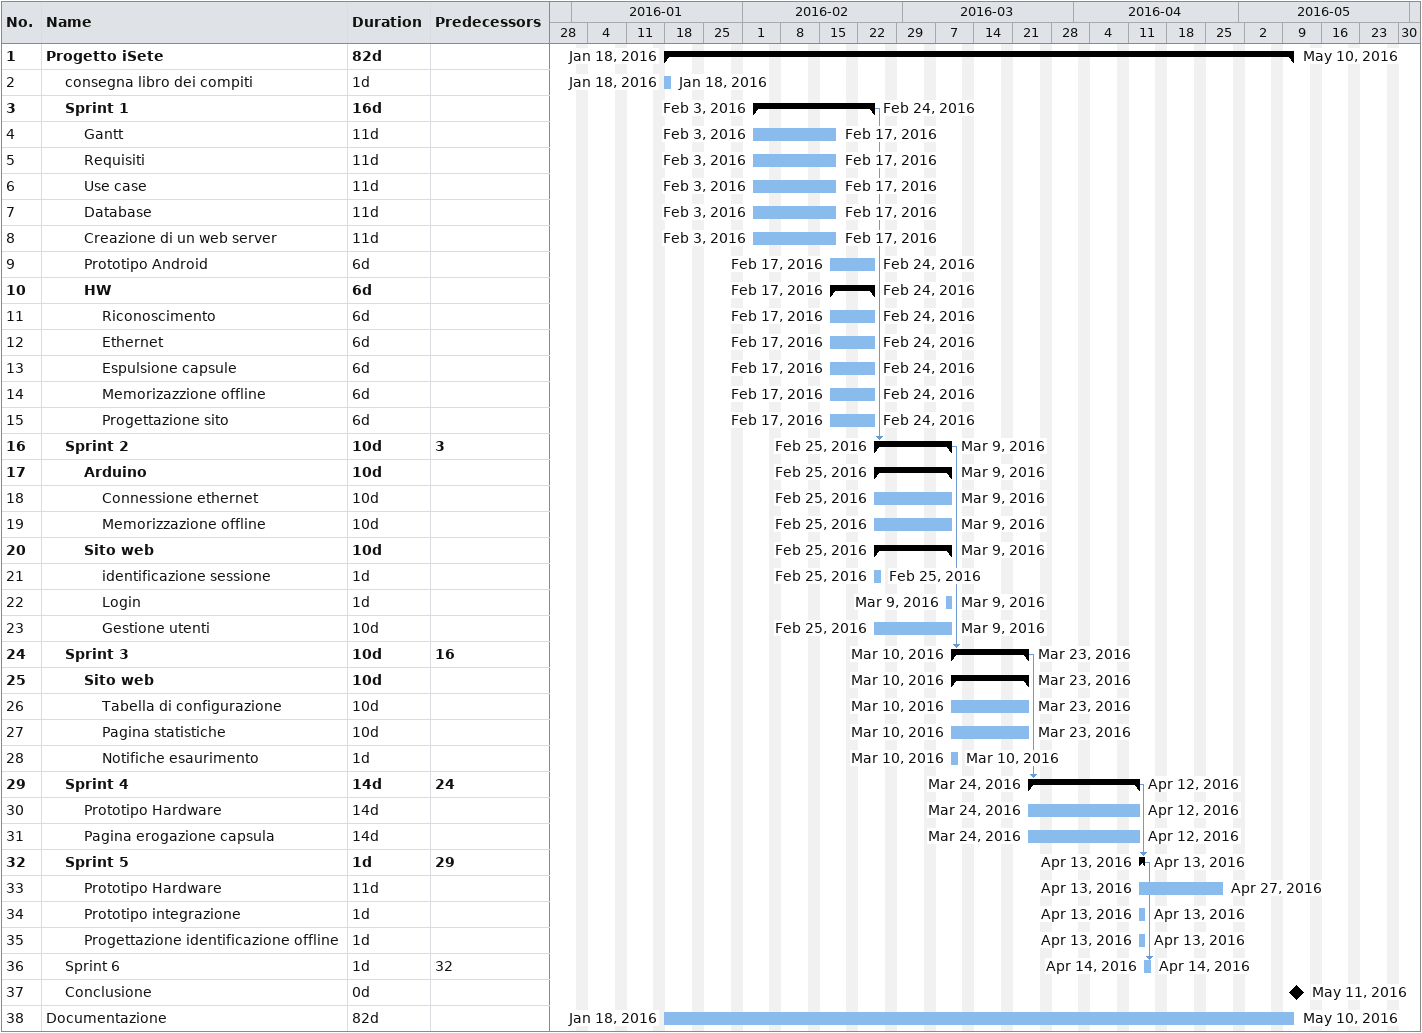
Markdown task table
| ID | Level | Task | Duration | Start | Finish | Predecessors |
|---|---|---|---|---|---|---|
| 1 | 1 | **Progetto iSete** | 82d | 2016-01-18 | 2016-05-10 |  |
| 2 | 2 | consegna libro dei compiti | 1d | 2016-01-18 | 2016-01-18 |  |
| 3 | 2 | **Sprint 1** | 16d | 2016-02-03 | 2016-02-24 |  |
| 4 | 3 | Gantt | 11d | 2016-02-03 | 2016-02-17 |  |
| 5 | 3 | Requisiti | 11d | 2016-02-03 | 2016-02-17 |  |
| 6 | 3 | Use case | 11d | 2016-02-03 | 2016-02-17 |  |
| 7 | 3 | Database | 11d | 2016-02-03 | 2016-02-17 |  |
| 8 | 3 | Creazione di un web server | 11d | 2016-02-03 | 2016-02-17 |  |
| 9 | 3 | Prototipo Android | 6d | 2016-02-17 | 2016-02-24 |  |
| 10 | 3 | **HW** | 6d | 2016-02-17 | 2016-02-24 |  |
| 11 | 4 | Riconoscimento | 6d | 2016-02-17 | 2016-02-24 |  |
| 12 | 4 | Ethernet | 6d | 2016-02-17 | 2016-02-24 |  |
| 13 | 4 | Espulsione capsule | 6d | 2016-02-17 | 2016-02-24 |  |
| 14 | 4 | Memorizazzione offline | 6d | 2016-02-17 | 2016-02-24 |  |
| 15 | 4 | Progettazione sito | 6d | 2016-02-17 | 2016-02-24 |  |
| 16 | 2 | **Sprint 2** | 10d | 2016-02-25 | 2016-03-09 | 3 |
| 17 | 3 | **Arduino** | 10d | 2016-02-25 | 2016-03-09 |  |
| 18 | 4 | Connessione ethernet | 10d | 2016-02-25 | 2016-03-09 |  |
| 19 | 4 | Memorizzazione offline | 10d | 2016-02-25 | 2016-03-09 |  |
| 20 | 3 | **Sito web** | 10d | 2016-02-25 | 2016-03-09 |  |
| 21 | 4 | identificazione sessione | 1d | 2016-02-25 | 2016-02-25 |  |
| 22 | 4 | Login | 1d | 2016-03-09 | 2016-03-09 |  |
| 23 | 4 | Gestione utenti | 10d | 2016-02-25 | 2016-03-09 |  |
| 24 | 2 | **Sprint 3** | 10d | 2016-03-10 | 2016-03-23 | 16 |
| 25 | 3 | **Sito web** | 10d | 2016-03-10 | 2016-03-23 |  |
| 26 | 4 | Tabella di configurazione | 10d | 2016-03-10 | 2016-03-23 |  |
| 27 | 4 | Pagina statistiche | 10d | 2016-03-10 | 2016-03-23 |  |
| 28 | 4 | Notifiche esaurimento | 1d | 2016-03-10 | 2016-03-10 |  |
| 29 | 2 | **Sprint 4** | 14d | 2016-03-24 | 2016-04-12 | 24 |
| 30 | 3 | Prototipo Hardware | 14d | 2016-03-24 | 2016-04-12 |  |
| 31 | 3 | Pagina erogazione capsula | 14d | 2016-03-24 | 2016-04-12 |  |
| 32 | 2 | **Sprint 5** | 1d | 2016-04-13 | 2016-04-13 | 29 |
| 33 | 3 | Prototipo Hardware | 11d | 2016-04-13 | 2016-04-27 |  |
| 34 | 3 | Prototipo integrazione | 1d | 2016-04-13 | 2016-04-13 |  |
| 35 | 3 | Progettazione identificazione offline | 1d | 2016-04-13 | 2016-04-13 |  |
| 36 | 2 | Sprint 6 | 1d | 2016-04-14 | 2016-04-14 | 32 |
| 37 | 2 | Conclusione | 0d | 2016-05-11 | 2016-05-11 |  |
| 38 | 1 | Documentazione | 82d | 2016-01-18 | 2016-05-10 |  |
